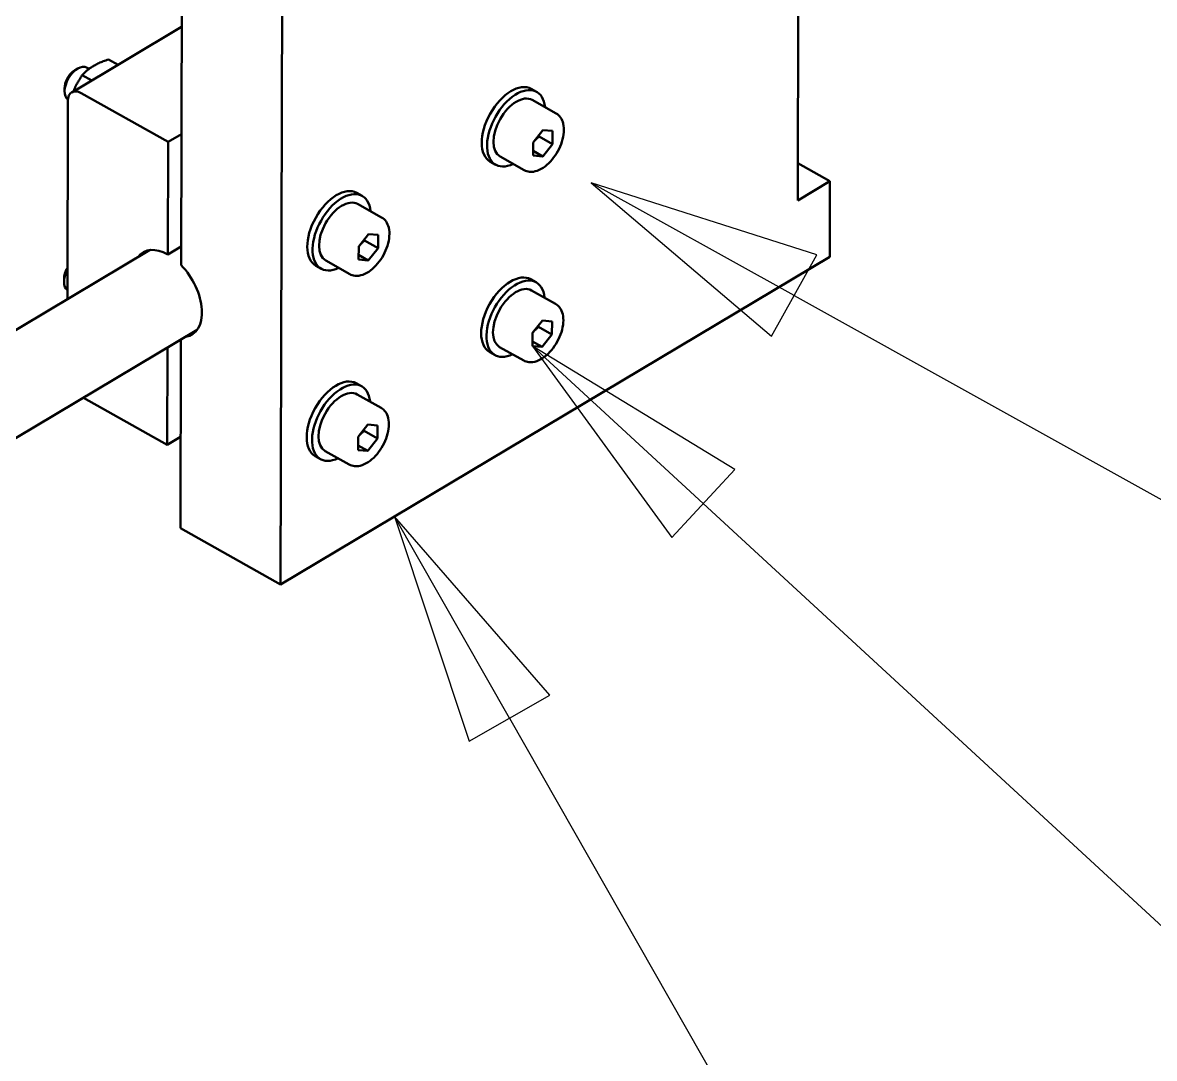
# Model space of a CAD drawing. Header units: millimetres. Extents: x -1901 to 2520, y -3919 to 1782.
# Drawn here: x 2012.3 to 2085.4, y 1338.4 to 1405.3 of the extents above; entities that cross this region are included whole.
import ezdxf

# ---------------------------------------------------------------- set-up
doc = ezdxf.new("R2010")
doc.units = ezdxf.units.MM
doc.header["$LTSCALE"] = 6
doc.layers.add('Symbol (ISO)', color=7, linetype='Continuous', lineweight=25)
doc.layers.add('Visible (ISO)', color=7, linetype='Continuous', lineweight=50)

# ---------------------------------------------------------------- blocks, each defined once
blk = doc.blocks.new('Balloon5')
at = {"layer": 'Symbol (ISO)'}
for p, q in [((343.692, 231.277), (341.507, 232.491)), ((343.935, 231.714), (341.507, 232.491)), ((341.507, 232.491), (343.449, 230.84)), ((343.449, 230.84), (343.935, 231.714)), ((343.692, 231.277), (363.546, 220.24))]:
    blk.add_line(p, q, dxfattribs=at)
at = {"layer": 'Symbol (ISO)', "flags": 128}
blk.add_lwpolyline([(343.935, 231.714), (341.507, 232.491)], dxfattribs=at)
at = {"layer": 'Symbol (ISO)'}
blk.add_solid([(343.935, 231.714), (341.507, 232.491), (343.45, 230.84), (343.935, 231.714)], dxfattribs=at)
blk = doc.blocks.new('Balloon6')
at = {"layer": 'Symbol (ISO)'}
for p, q in [((342.714, 229.037), (340.877, 230.732)), ((343.053, 229.404), (340.877, 230.732)), ((340.877, 230.732), (342.375, 228.669)), ((342.375, 228.669), (343.053, 229.404)), ((342.714, 229.037), (363.606, 209.763))]:
    blk.add_line(p, q, dxfattribs=at)
at = {"layer": 'Symbol (ISO)', "flags": 128}
blk.add_lwpolyline([(343.053, 229.404), (340.877, 230.732)], dxfattribs=at)
at = {"layer": 'Symbol (ISO)'}
blk.add_solid([(343.053, 229.404), (340.877, 230.732), (342.375, 228.669), (343.053, 229.404)], dxfattribs=at)
blk = doc.blocks.new('Balloon27')
at = {"layer": 'Symbol (ISO)'}
for p, q in [((340.628, 226.725), (339.39, 228.897)), ((341.062, 226.973), (339.39, 228.897)), ((339.39, 228.897), (340.194, 226.478)), ((340.194, 226.478), (341.062, 226.973)), ((340.628, 226.725), (356.143, 199.517))]:
    blk.add_line(p, q, dxfattribs=at)
at = {"layer": 'Symbol (ISO)', "flags": 128}
blk.add_lwpolyline([(341.062, 226.973), (339.39, 228.897)], dxfattribs=at)
at = {"layer": 'Symbol (ISO)'}
blk.add_solid([(341.062, 226.973), (339.39, 228.897), (340.194, 226.478), (341.062, 226.973)], dxfattribs=at)

msp = doc.modelspace()

# ---------------------------------------------------------------- linework, layer by layer
at = {"layer": 'Visible (ISO)'}
for p, q in [((2028.979, 1368.995), (2029.286, 1481.5)), ((2022.56, 1389.628), (2022.683, 1434.669)), ((2062.445, 1416.564), (2062.383, 1393.795)), ((2015.497, 1400.78), (2022.593, 1405.01)), ((2017.866, 1402.907), (2018.484, 1402.56)), ((2015.703, 1402.218), (2015.893, 1402.326)), ((2016.614, 1402.297), (2016.46, 1402.383)), ((2016.179, 1401.902), (2016.797, 1401.554)), ((2015.032, 1401.024), (2015.038, 1400.806)), ((2021.718, 1397.575), (2016.115, 1400.727)), ((2045.177, 1401.008), (2045.521, 1400.814)), ((2015.215, 1387.423), (2015.25, 1400.234)), ((2046.779, 1399.418), (2045.227, 1400.291)), ((2045.297, 1397.542), (2045.924, 1398.338)), ((2045.924, 1398.338), (2046.549, 1398.288)), ((2021.718, 1397.575), (2022.583, 1398.09)), ((2045.685, 1397.926), (2046.547, 1397.441)), ((2046.549, 1398.288), (2046.547, 1397.441)), ((2021.698, 1390.311), (2021.718, 1397.575)), ((2045.295, 1396.694), (2045.297, 1397.542)), ((2045.295, 1396.995), (2045.919, 1396.644)), ((2046.547, 1397.441), (2045.919, 1396.644)), ((2042.529, 1396.302), (2042.874, 1396.108)), ((2044.72, 1395.758), (2043.168, 1396.631)), ((2045.919, 1396.644), (2045.295, 1396.694)), ((2064.47, 1395.04), (2062.389, 1396.21)), ((2062.383, 1393.795), (2064.47, 1395.04)), ((2064.456, 1390.148), (2064.47, 1395.04)), ((2033.907, 1394.289), (2034.252, 1394.095)), ((2035.51, 1392.699), (2033.958, 1393.572)), ((2034.028, 1390.822), (2034.655, 1391.619)), ((2034.415, 1391.207), (2035.277, 1390.722)), ((2034.655, 1391.619), (2035.28, 1391.569)), ((2035.28, 1391.569), (2035.277, 1390.722)), ((1892.764, 1314.412), (2020.528, 1390.591)), ((2021.698, 1390.311), (2022.563, 1390.827)), ((2034.025, 1389.975), (2034.028, 1390.822)), ((2034.026, 1390.276), (2034.65, 1389.925)), ((2035.277, 1390.722), (2034.65, 1389.925)), ((2064.456, 1390.148), (2028.979, 1368.995)), ((2031.26, 1389.583), (2031.605, 1389.389)), ((2033.45, 1389.039), (2031.899, 1389.912)), ((2034.65, 1389.925), (2034.025, 1389.975)), ((2014.998, 1388.722), (2015.004, 1388.504)), ((2045.143, 1388.706), (2045.488, 1388.512)), ((2046.745, 1387.116), (2045.194, 1387.989)), ((2045.263, 1385.239), (2045.891, 1386.036)), ((2045.891, 1386.036), (2046.515, 1385.986)), ((2046.515, 1385.986), (2046.513, 1385.139)), ((1896.144, 1309.442), (2023.601, 1385.438)), ((2045.261, 1384.392), (2045.263, 1385.239)), ((2045.651, 1385.624), (2046.513, 1385.139)), ((2022.514, 1372.632), (2022.547, 1384.809)), ((2045.262, 1384.693), (2045.886, 1384.342)), ((2046.513, 1385.139), (2045.886, 1384.342)), ((2021.665, 1378.009), (2021.682, 1384.293)), ((2042.495, 1384), (2042.84, 1383.806)), ((2044.686, 1383.456), (2043.134, 1384.329)), ((2045.886, 1384.342), (2045.261, 1384.392)), ((2033.874, 1381.987), (2034.219, 1381.793)), ((2021.665, 1378.009), (2016.25, 1381.055)), ((2035.476, 1380.397), (2033.924, 1381.27)), ((2033.994, 1378.52), (2034.621, 1379.317)), ((2034.621, 1379.317), (2035.246, 1379.267)), ((2034.382, 1378.905), (2035.244, 1378.42)), ((2035.246, 1379.267), (2035.244, 1378.42)), ((2022.53, 1378.524), (2021.665, 1378.009)), ((2033.992, 1377.673), (2033.994, 1378.52)), ((2033.993, 1377.974), (2034.617, 1377.623)), ((2035.244, 1378.42), (2034.617, 1377.623)), ((2031.226, 1377.281), (2031.571, 1377.087)), ((2033.417, 1376.737), (2031.865, 1377.61)), ((2034.617, 1377.623), (2033.992, 1377.673)), ((2028.979, 1368.995), (2022.514, 1372.632))]:
    msp.add_line(p, q, dxfattribs=at)
for centre, major_axis, ratio, start_param, end_param in [((2023.207, 1403.98), (-0.615, 1.031), 0.58657, 6.268498, 6.283185), ((2015.872, 1401.337), (-0.588, -1.046), 0.566192, 3.141593, 6.229812), ((2015.687, 1401.441), (-0.462, -0.821), 0.566192, 3.898804, 5.525974), ((2043.853, 1398.655), (-1.324, -2.353), 0.566192, 3.141593, 6.283185), ((2044.198, 1398.461), (-1.324, -2.353), 0.566192, 2.461919, 6.962859), ((2016.112, 1399.749), (-0.615, 1.031), 0.58657, 5.486513, 7.057309), ((2044.198, 1398.461), (-1.03, -1.83), 0.566192, 3.141593, 6.283185), ((2032.584, 1391.936), (-1.324, -2.353), 0.566192, 3.141593, 6.283185), ((2032.928, 1391.742), (-1.324, -2.353), 0.566192, 2.461919, 6.962859), ((2032.928, 1391.742), (-1.03, -1.83), 0.566192, 3.141593, 6.283185), ((2021.691, 1387.792), (-1.582, 2.654), 0.58657, 5.486513, 6.52513), ((2021.691, 1387.792), (1.582, -2.654), 0.58657, 6.04124, 8.229266), ((2015.838, 1389.035), (-0.588, -1.046), 0.566192, 4.75792, 6.224845), ((2015.653, 1389.139), (-0.462, -0.821), 0.566192, 4.645026, 5.525974), ((2043.819, 1386.353), (-1.324, -2.353), 0.566192, 3.141593, 6.283185), ((2044.164, 1386.159), (-1.324, -2.353), 0.566192, 2.461919, 6.962859), ((2044.164, 1386.159), (-1.03, -1.83), 0.566192, 3.141593, 6.283185), ((2032.55, 1379.634), (-1.324, -2.353), 0.566192, 3.141593, 6.283185), ((2032.895, 1379.44), (-1.324, -2.353), 0.566192, 2.461919, 6.962859), ((2032.895, 1379.44), (-1.03, -1.83), 0.566192, 3.141593, 6.283185)]:
    msp.add_ellipse(centre, major_axis=major_axis, ratio=ratio, start_param=start_param, end_param=end_param, dxfattribs=at)
for points, weights in [([(2017.866, 1402.907), (2016.771, 1402.546), (2016.179, 1401.902)], [1, 1.15470053838, 1]), ([(2016.179, 1401.902), (2015.81, 1401.374), (2015.612, 1400.848)], [1, 1.079012993, 1.07731452723]), ([(2045.297, 1397.539), (2045.447, 1397.735), (2045.685, 1397.926)], [1.07709895049, 1.08175930185, 1]), ([(2045.685, 1397.926), (2045.675, 1397.97), (2045.667, 1398.012)], [1, 1.0123818065, 1.02278160139]), ([(2034.028, 1390.82), (2034.178, 1391.016), (2034.415, 1391.207)], [1.07709895049, 1.08175930185, 1]), ([(2034.415, 1391.207), (2034.406, 1391.251), (2034.398, 1391.292)], [1, 1.0123818065, 1.02278160139]), ([(2045.263, 1385.237), (2045.413, 1385.433), (2045.651, 1385.624)], [1.07709895049, 1.08175930185, 1]), ([(2045.651, 1385.624), (2045.641, 1385.668), (2045.633, 1385.71)], [1, 1.0123818065, 1.02278160139]), ([(2033.994, 1378.517), (2034.144, 1378.714), (2034.382, 1378.905)], [1.07709895049, 1.08175930185, 1]), ([(2034.382, 1378.905), (2034.372, 1378.949), (2034.364, 1378.99)], [1, 1.0123818065, 1.02278160139])]:
    msp.add_rational_spline(points, weights, degree=2, dxfattribs=at)
for points in [[(2046.779, 1399.418), (2046.891, 1399.355), (2046.988, 1399.266), (2047.146, 1399.043), (2047.204, 1398.907), (2047.28, 1398.59), (2047.292, 1398.405), (2047.263, 1398.011), (2047.221, 1397.802), (2047.09, 1397.386), (2047.001, 1397.18), (2046.785, 1396.788), (2046.659, 1396.603), (2046.379, 1396.269), (2046.226, 1396.121), (2045.904, 1395.877), (2045.735, 1395.782), (2045.397, 1395.662), (2045.227, 1395.635), (2044.942, 1395.663), (2044.824, 1395.699), (2044.72, 1395.758)], [(2035.51, 1392.699), (2035.622, 1392.636), (2035.718, 1392.547), (2035.877, 1392.324), (2035.935, 1392.188), (2036.011, 1391.871), (2036.022, 1391.685), (2035.994, 1391.292), (2035.952, 1391.083), (2035.821, 1390.667), (2035.732, 1390.461), (2035.516, 1390.069), (2035.39, 1389.883), (2035.11, 1389.55), (2034.957, 1389.401), (2034.635, 1389.158), (2034.466, 1389.062), (2034.127, 1388.943), (2033.957, 1388.916), (2033.672, 1388.944), (2033.555, 1388.98), (2033.45, 1389.039)], [(2046.745, 1387.116), (2046.858, 1387.053), (2046.954, 1386.964), (2047.112, 1386.741), (2047.17, 1386.605), (2047.246, 1386.288), (2047.258, 1386.103), (2047.23, 1385.709), (2047.188, 1385.5), (2047.056, 1385.084), (2046.967, 1384.878), (2046.752, 1384.486), (2046.625, 1384.3), (2046.346, 1383.967), (2046.193, 1383.819), (2045.871, 1383.575), (2045.701, 1383.479), (2045.363, 1383.36), (2045.193, 1383.333), (2044.908, 1383.361), (2044.791, 1383.397), (2044.686, 1383.456)], [(2035.476, 1380.397), (2035.588, 1380.334), (2035.685, 1380.245), (2035.843, 1380.022), (2035.901, 1379.886), (2035.977, 1379.568), (2035.989, 1379.383), (2035.96, 1378.99), (2035.918, 1378.781), (2035.787, 1378.365), (2035.698, 1378.159), (2035.482, 1377.767), (2035.356, 1377.581), (2035.077, 1377.247), (2034.923, 1377.099), (2034.601, 1376.856), (2034.432, 1376.76), (2034.094, 1376.64), (2033.924, 1376.614), (2033.639, 1376.642), (2033.522, 1376.678), (2033.417, 1376.737)]]:
    msp.add_open_spline(points, degree=3, knots=[2.349815, 2.349815, 2.349815, 2.349815, 2.61096, 2.61096, 2.89753, 2.89753, 3.226349, 3.226349, 3.566687, 3.566687, 3.903856, 3.903856, 4.239194, 4.239194, 4.57603, 4.57603, 4.916213, 4.916213, 5.247445, 5.247445, 5.491407, 5.491407, 5.491407, 5.491407], dxfattribs=at)

# ---------------------------------------------------------------- block references
at = {"layer": 'Symbol (ISO)', "xscale": 6, "yscale": 6, "zscale": 6}
for name in ['Balloon5', 'Balloon6', 'Balloon27']:
    msp.add_blockref(name, (0, 0), dxfattribs=at)

doc.saveas('drawing.dxf')
